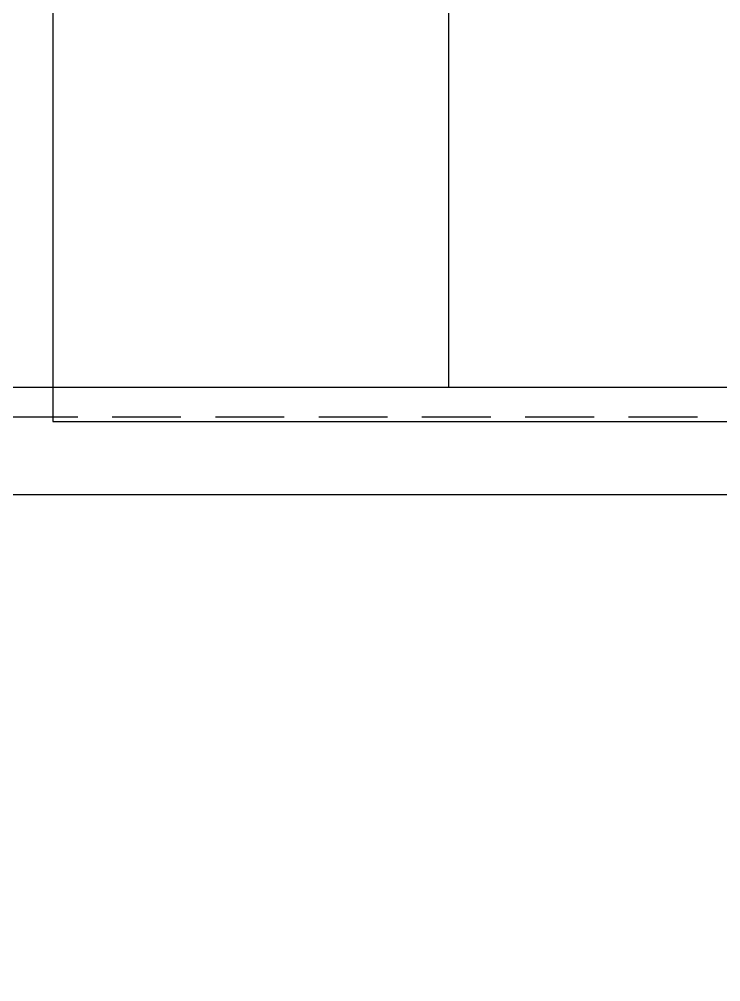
# Model space of a CAD drawing. Extents: x 39751 to 116307, y -36149 to -14965.
# Drawn here: x 46141 to 47669, y -21462 to -19364 of the extents above; entities that cross this region are included whole.
import ezdxf

# ---------------------------------------------------------------- set-up
doc = ezdxf.new("R2010")
doc.units = 0
doc.header["$LTSCALE"] = 1500
doc.linetypes.add('HIDDEN1', pattern=[0.15, 0.1, -0.05])
doc.linetypes.add('PHAN', pattern=[0.76, 0.57, -0.05, 0.02, -0.05, 0.02, -0.05])
doc.layers.add('confine0', color=7, linetype='Continuous')
doc.layers.add('confine9', color=1, linetype='PHAN')

msp = doc.modelspace()

# ---------------------------------------------------------------- linework, layer by layer
for p, q in [((46213.7, -20166), (47937.7, -20166)), ((46213.7, -20241), (47937.7, -20241)), ((45257.7, -20400), (67215.7, -20400))]:
    msp.add_line(p, q)
at = {"layer": 'confine0'}
for p, q in [((46213.7, -18306), (46213.7, -20241)), ((47075.7, -18306), (47075.7, -20166)), ((47075.7, -18306), (47075.7, -20166))]:
    msp.add_line(p, q, dxfattribs=at)
at = {"layer": 'confine9', "color": 2, "linetype": 'HIDDEN1'}
for p, q in [((43646.6, -20166), (67135.7, -20166)), ((43643, -20231), (67135.7, -20231))]:
    msp.add_line(p, q, dxfattribs=at)

doc.saveas('drawing.dxf')
